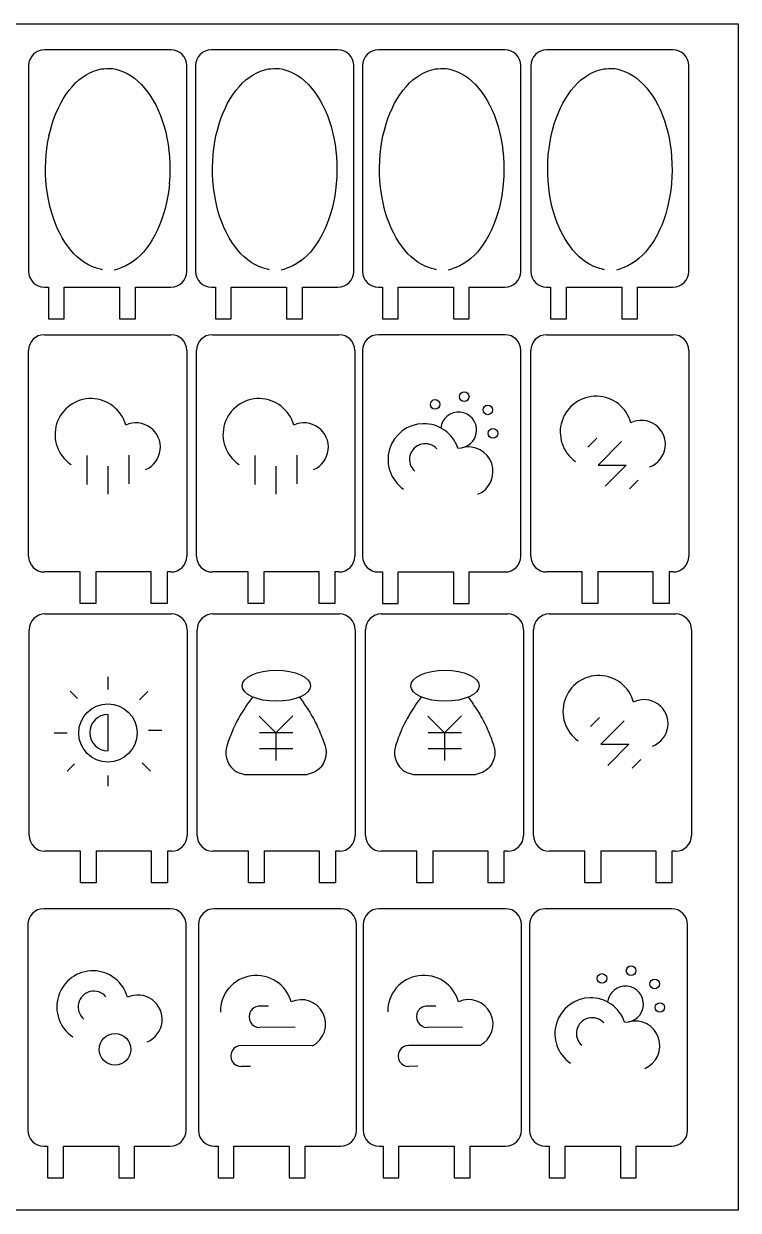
# Model space of a CAD drawing. Header units: millimetres. Extents: x 2133 to 4632, y 1065 to 2652.
# Drawn here: x 3467.3 to 3648.1, y 1234.9 to 1534.9 of the extents above; entities that cross this region are included whole.
import ezdxf

# ---------------------------------------------------------------- set-up
doc = ezdxf.new("R2010")
doc.units = ezdxf.units.MM
doc.layers.add('细实线', color=7, linetype='Continuous', lineweight=25)

msp = doc.modelspace()

# ---------------------------------------------------------------- linework, layer by layer
for points in [[(3481.271, 1520.645), (3482.133, 1521.304)], [(3482.133, 1521.304), (3483.135, 1521.965)], [(3483.135, 1521.965), (3484.042, 1522.471)], [(3484.042, 1522.471), (3484.981, 1522.86)], [(3484.981, 1522.86), (3486.064, 1523.203)], [(3486.064, 1523.203), (3487.045, 1523.422)], [(3487.045, 1523.422), (3487.61, 1523.492)], [(3487.61, 1523.492), (3488.253, 1523.538)], [(3488.253, 1523.538), (3488.896, 1523.553)], [(3488.896, 1523.553), (3489.24, 1523.548)], [(3489.24, 1523.548), (3489.558, 1523.532)], [(3489.558, 1523.532), (3489.829, 1523.506)], [(3489.829, 1523.506), (3490.647, 1523.346)], [(3490.647, 1523.346), (3491.626, 1523.068)], [(3491.626, 1523.068), (3492.556, 1522.728)], [(3492.556, 1522.728), (3493.465, 1522.284)], [(3493.465, 1522.284), (3494.486, 1521.683)], [(3494.486, 1521.683), (3495.381, 1521.065)], [(3495.381, 1521.065), (3496.199, 1520.368)], [(3523.504, 1520.645), (3524.366, 1521.304)], [(3524.366, 1521.304), (3525.368, 1521.965)], [(3525.368, 1521.965), (3526.275, 1522.471)], [(3526.275, 1522.471), (3527.214, 1522.86)], [(3527.214, 1522.86), (3528.297, 1523.203)], [(3528.297, 1523.203), (3529.278, 1523.422)], [(3529.278, 1523.422), (3529.843, 1523.492)], [(3529.843, 1523.492), (3530.486, 1523.538)], [(3530.486, 1523.538), (3531.129, 1523.553)], [(3531.129, 1523.553), (3531.473, 1523.548)], [(3531.473, 1523.548), (3531.791, 1523.532)], [(3531.791, 1523.532), (3532.062, 1523.506)], [(3532.062, 1523.506), (3532.88, 1523.346)], [(3532.88, 1523.346), (3533.859, 1523.068)], [(3533.859, 1523.068), (3534.789, 1522.728)], [(3534.789, 1522.728), (3535.698, 1522.284)], [(3535.698, 1522.284), (3536.719, 1521.683)], [(3536.719, 1521.683), (3537.614, 1521.065)], [(3537.614, 1521.065), (3538.432, 1520.368)], [(3565.747, 1520.645), (3566.608, 1521.304)], [(3566.608, 1521.304), (3567.61, 1521.965)], [(3567.61, 1521.965), (3568.517, 1522.471)], [(3568.517, 1522.471), (3569.456, 1522.86)], [(3569.456, 1522.86), (3570.539, 1523.203)], [(3570.539, 1523.203), (3571.52, 1523.422)], [(3571.52, 1523.422), (3572.086, 1523.492)], [(3572.086, 1523.492), (3572.729, 1523.538)], [(3572.729, 1523.538), (3573.371, 1523.553)], [(3573.371, 1523.553), (3573.716, 1523.548)], [(3573.716, 1523.548), (3574.033, 1523.532)], [(3574.033, 1523.532), (3574.305, 1523.506)], [(3574.305, 1523.506), (3575.123, 1523.346)], [(3575.123, 1523.346), (3576.102, 1523.068)], [(3576.102, 1523.068), (3577.032, 1522.728)], [(3577.032, 1522.728), (3577.941, 1522.284)], [(3577.941, 1522.284), (3578.961, 1521.683)], [(3578.961, 1521.683), (3579.857, 1521.065)], [(3579.857, 1521.065), (3580.674, 1520.368)], [(3608.289, 1520.645), (3609.151, 1521.304)], [(3609.151, 1521.304), (3610.153, 1521.965)], [(3610.153, 1521.965), (3611.06, 1522.471)], [(3611.06, 1522.471), (3611.999, 1522.86)], [(3611.999, 1522.86), (3613.082, 1523.203)], [(3613.082, 1523.203), (3614.063, 1523.422)], [(3614.063, 1523.422), (3614.628, 1523.492)], [(3614.628, 1523.492), (3615.271, 1523.538)], [(3615.271, 1523.538), (3615.914, 1523.553)], [(3615.914, 1523.553), (3616.258, 1523.548)], [(3616.258, 1523.548), (3616.576, 1523.532)], [(3616.576, 1523.532), (3616.848, 1523.506)], [(3616.848, 1523.506), (3617.665, 1523.346)], [(3617.665, 1523.346), (3618.644, 1523.068)], [(3618.644, 1523.068), (3619.574, 1522.728)], [(3619.574, 1522.728), (3620.483, 1522.284)], [(3620.483, 1522.284), (3621.504, 1521.683)], [(3621.504, 1521.683), (3622.399, 1521.065)], [(3622.399, 1521.065), (3623.217, 1520.368)], [(3478.093, 1517.062), (3478.798, 1518.042)], [(3478.798, 1518.042), (3479.564, 1518.945)], [(3479.564, 1518.945), (3480.457, 1519.886)], [(3480.457, 1519.886), (3481.271, 1520.645)], [(3496.199, 1520.368), (3497.114, 1519.482)], [(3497.114, 1519.482), (3497.914, 1518.611)], [(3497.914, 1518.611), (3498.632, 1517.686)], [(3520.327, 1517.062), (3521.032, 1518.042)], [(3521.032, 1518.042), (3521.797, 1518.945)], [(3521.797, 1518.945), (3522.69, 1519.886)], [(3522.69, 1519.886), (3523.504, 1520.645)], [(3538.432, 1520.368), (3539.348, 1519.482)], [(3539.348, 1519.482), (3540.147, 1518.611)], [(3540.147, 1518.611), (3540.866, 1517.686)], [(3562.569, 1517.062), (3563.274, 1518.042)], [(3563.274, 1518.042), (3564.04, 1518.945)], [(3564.04, 1518.945), (3564.932, 1519.886)], [(3564.932, 1519.886), (3565.747, 1520.645)], [(3580.674, 1520.368), (3581.59, 1519.482)], [(3581.59, 1519.482), (3582.389, 1518.611)], [(3582.389, 1518.611), (3583.108, 1517.686)], [(3605.112, 1517.062), (3605.817, 1518.042)], [(3605.817, 1518.042), (3606.582, 1518.945)], [(3606.582, 1518.945), (3607.475, 1519.886)], [(3607.475, 1519.886), (3608.289, 1520.645)], [(3623.217, 1520.368), (3624.133, 1519.482)], [(3624.133, 1519.482), (3624.932, 1518.611)], [(3624.932, 1518.611), (3625.651, 1517.686)], [(3476.679, 1514.758), (3477.329, 1515.878)], [(3477.329, 1515.878), (3478.093, 1517.062)], [(3498.632, 1517.686), (3499.423, 1516.548)], [(3499.423, 1516.548), (3500.107, 1515.456)], [(3500.107, 1515.456), (3500.707, 1514.332)], [(3518.912, 1514.758), (3519.563, 1515.878)], [(3519.563, 1515.878), (3520.327, 1517.062)], [(3540.866, 1517.686), (3541.657, 1516.548)], [(3541.657, 1516.548), (3542.34, 1515.456)], [(3542.34, 1515.456), (3542.94, 1514.332)], [(3561.155, 1514.758), (3561.805, 1515.878)], [(3561.805, 1515.878), (3562.569, 1517.062)], [(3583.108, 1517.686), (3583.899, 1516.548)], [(3583.899, 1516.548), (3584.583, 1515.456)], [(3584.583, 1515.456), (3585.182, 1514.332)], [(3603.697, 1514.758), (3604.348, 1515.878)], [(3604.348, 1515.878), (3605.112, 1517.062)], [(3625.651, 1517.686), (3626.442, 1516.548)], [(3626.442, 1516.548), (3627.125, 1515.456)], [(3627.125, 1515.456), (3627.725, 1514.332)], [(3474.97, 1510.889), (3475.485, 1512.194)], [(3475.485, 1512.194), (3476.1, 1513.588)], [(3476.1, 1513.588), (3476.679, 1514.758)], [(3500.707, 1514.332), (3501.353, 1512.978)], [(3501.353, 1512.978), (3501.903, 1511.693)], [(3517.203, 1510.889), (3517.718, 1512.194)], [(3517.718, 1512.194), (3518.333, 1513.588)], [(3518.333, 1513.588), (3518.912, 1514.758)], [(3542.94, 1514.332), (3543.587, 1512.978)], [(3543.587, 1512.978), (3544.136, 1511.693)], [(3559.446, 1510.889), (3559.96, 1512.194)], [(3559.96, 1512.194), (3560.576, 1513.588)], [(3560.576, 1513.588), (3561.155, 1514.758)], [(3585.182, 1514.332), (3585.829, 1512.978)], [(3585.829, 1512.978), (3586.378, 1511.693)], [(3601.988, 1510.889), (3602.503, 1512.194)], [(3602.503, 1512.194), (3603.118, 1513.588)], [(3603.118, 1513.588), (3603.697, 1514.758)], [(3627.725, 1514.332), (3628.372, 1512.978)], [(3628.372, 1512.978), (3628.921, 1511.693)], [(3474.081, 1507.967), (3474.534, 1509.559)], [(3474.534, 1509.559), (3474.97, 1510.889)], [(3501.903, 1511.693), (3502.366, 1510.403)], [(3502.366, 1510.403), (3502.848, 1508.866)], [(3516.314, 1507.967), (3516.767, 1509.559)], [(3516.767, 1509.559), (3517.203, 1510.889)], [(3544.136, 1511.693), (3544.599, 1510.403)], [(3544.599, 1510.403), (3545.081, 1508.866)], [(3558.556, 1507.967), (3559.009, 1509.559)], [(3559.009, 1509.559), (3559.446, 1510.889)], [(3586.378, 1511.693), (3586.842, 1510.403)], [(3586.842, 1510.403), (3587.323, 1508.866)], [(3601.099, 1507.967), (3601.552, 1509.559)], [(3601.552, 1509.559), (3601.988, 1510.889)], [(3628.921, 1511.693), (3629.384, 1510.403)], [(3629.384, 1510.403), (3629.866, 1508.866)], [(3473.451, 1505.068), (3473.728, 1506.527)], [(3473.719, 1506.493), (3474.087, 1507.989)], [(3502.848, 1508.866), (3503.244, 1507.419)], [(3503.244, 1507.419), (3503.552, 1505.992)], [(3515.684, 1505.068), (3515.961, 1506.527)], [(3515.952, 1506.493), (3516.32, 1507.989)], [(3545.081, 1508.866), (3545.477, 1507.419)], [(3545.477, 1507.419), (3545.785, 1505.992)], [(3557.927, 1505.068), (3558.203, 1506.527)], [(3558.195, 1506.493), (3558.563, 1507.989)], [(3587.323, 1508.866), (3587.72, 1507.419)], [(3587.72, 1507.419), (3588.027, 1505.992)], [(3600.47, 1505.068), (3600.746, 1506.527)], [(3600.738, 1506.493), (3601.106, 1507.989)], [(3629.866, 1508.866), (3630.262, 1507.419)], [(3630.262, 1507.419), (3630.57, 1505.992)], [(3473.01, 1501.767), (3473.194, 1503.356)], [(3473.194, 1503.356), (3473.451, 1505.068)], [(3503.552, 1505.992), (3503.849, 1504.305)], [(3503.849, 1504.305), (3504.072, 1502.725)], [(3515.243, 1501.767), (3515.427, 1503.356)], [(3515.427, 1503.356), (3515.684, 1505.068)], [(3545.785, 1505.992), (3546.082, 1504.305)], [(3546.082, 1504.305), (3546.305, 1502.725)], [(3557.485, 1501.767), (3557.67, 1503.356)], [(3557.67, 1503.356), (3557.927, 1505.068)], [(3588.027, 1505.992), (3588.325, 1504.305)], [(3588.325, 1504.305), (3588.548, 1502.725)], [(3600.028, 1501.767), (3600.212, 1503.356)], [(3600.212, 1503.356), (3600.47, 1505.068)], [(3630.57, 1505.992), (3630.867, 1504.305)], [(3630.867, 1504.305), (3631.09, 1502.725)], [(3472.86, 1498.421), (3472.91, 1500.216)], [(3472.91, 1500.216), (3473.01, 1501.767)], [(3504.072, 1502.725), (3504.208, 1501.196)], [(3504.208, 1501.196), (3504.301, 1499.409)], [(3515.093, 1498.421), (3515.143, 1500.216)], [(3515.143, 1500.216), (3515.243, 1501.767)], [(3546.305, 1502.725), (3546.441, 1501.196)], [(3546.441, 1501.196), (3546.534, 1499.409)], [(3557.335, 1498.421), (3557.385, 1500.216)], [(3557.385, 1500.216), (3557.485, 1501.767)], [(3588.548, 1502.725), (3588.684, 1501.196)], [(3588.684, 1501.196), (3588.776, 1499.409)], [(3599.878, 1498.421), (3599.928, 1500.216)], [(3599.928, 1500.216), (3600.028, 1501.767)], [(3631.09, 1502.725), (3631.226, 1501.196)], [(3631.226, 1501.196), (3631.319, 1499.409)], [(3472.869, 1496.773), (3472.86, 1498.421)], [(3504.331, 1497.747), (3504.282, 1496.185)], [(3504.301, 1499.409), (3504.331, 1497.747)], [(3515.102, 1496.773), (3515.093, 1498.421)], [(3546.564, 1497.747), (3546.515, 1496.185)], [(3546.534, 1499.409), (3546.564, 1497.747)], [(3557.345, 1496.773), (3557.335, 1498.421)], [(3588.807, 1497.747), (3588.758, 1496.185)], [(3588.776, 1499.409), (3588.807, 1497.747)], [(3599.887, 1496.773), (3599.878, 1498.421)], [(3631.35, 1497.747), (3631.301, 1496.185)], [(3631.319, 1499.409), (3631.35, 1497.747)], [(3472.956, 1495.215), (3472.869, 1496.773)], [(3473.118, 1493.451), (3472.956, 1495.215)], [(3504.164, 1494.424), (3503.996, 1492.785)], [(3504.284, 1496.206), (3504.162, 1494.404)], [(3515.189, 1495.215), (3515.102, 1496.773)], [(3515.351, 1493.451), (3515.189, 1495.215)], [(3546.397, 1494.424), (3546.23, 1492.785)], [(3546.517, 1496.206), (3546.395, 1494.404)], [(3557.431, 1495.215), (3557.345, 1496.773)], [(3557.594, 1493.451), (3557.431, 1495.215)], [(3588.639, 1494.424), (3588.472, 1492.785)], [(3588.759, 1496.206), (3588.637, 1494.404)], [(3599.974, 1495.215), (3599.887, 1496.773)], [(3600.137, 1493.451), (3599.974, 1495.215)], [(3631.182, 1494.424), (3631.015, 1492.785)], [(3631.302, 1496.206), (3631.18, 1494.404)], [(3473.319, 1491.865), (3473.118, 1493.451)], [(3473.582, 1490.409), (3473.319, 1491.865)], [(3503.773, 1491.335), (3503.446, 1489.646)], [(3504.001, 1492.815), (3503.769, 1491.313)], [(3515.552, 1491.865), (3515.351, 1493.451)], [(3515.815, 1490.409), (3515.552, 1491.865)], [(3546.006, 1491.335), (3545.679, 1489.646)], [(3546.234, 1492.815), (3546.002, 1491.313)], [(3557.795, 1491.865), (3557.594, 1493.451)], [(3558.058, 1490.409), (3557.795, 1491.865)], [(3588.249, 1491.335), (3587.922, 1489.646)], [(3588.477, 1492.815), (3588.244, 1491.313)], [(3600.338, 1491.865), (3600.137, 1493.451)], [(3600.6, 1490.409), (3600.338, 1491.865)], [(3630.791, 1491.335), (3630.464, 1489.646)], [(3631.02, 1492.815), (3630.787, 1491.313)], [(3473.943, 1488.771), (3473.582, 1490.409)], [(3474.321, 1487.306), (3473.943, 1488.771)], [(3503.099, 1488.138), (3502.71, 1486.793)], [(3503.446, 1489.646), (3503.099, 1488.138)], [(3516.176, 1488.771), (3515.815, 1490.409)], [(3516.554, 1487.306), (3516.176, 1488.771)], [(3545.332, 1488.138), (3544.943, 1486.793)], [(3545.679, 1489.646), (3545.332, 1488.138)], [(3558.419, 1488.771), (3558.058, 1490.409)], [(3558.797, 1487.306), (3558.419, 1488.771)], [(3587.574, 1488.138), (3587.186, 1486.793)], [(3587.922, 1489.646), (3587.574, 1488.138)], [(3600.961, 1488.771), (3600.6, 1490.409)], [(3601.339, 1487.306), (3600.961, 1488.771)], [(3630.117, 1488.138), (3629.729, 1486.793)], [(3630.464, 1489.646), (3630.117, 1488.138)], [(3474.741, 1485.985), (3474.321, 1487.306)], [(3475.279, 1484.509), (3474.741, 1485.985)], [(3502.206, 1485.281), (3501.709, 1483.914)], [(3502.71, 1486.793), (3502.206, 1485.281)], [(3516.974, 1485.985), (3516.554, 1487.306)], [(3517.512, 1484.509), (3516.974, 1485.985)], [(3544.439, 1485.281), (3543.942, 1483.914)], [(3544.943, 1486.793), (3544.439, 1485.281)], [(3559.217, 1485.985), (3558.797, 1487.306)], [(3559.754, 1484.509), (3559.217, 1485.985)], [(3586.682, 1485.281), (3586.184, 1483.914)], [(3587.186, 1486.793), (3586.682, 1485.281)], [(3601.759, 1485.985), (3601.339, 1487.306)], [(3602.297, 1484.509), (3601.759, 1485.985)], [(3629.224, 1485.281), (3628.727, 1483.914)], [(3629.729, 1486.793), (3629.224, 1485.281)], [(3475.814, 1483.199), (3475.279, 1484.509)], [(3476.373, 1482.04), (3475.814, 1483.199)], [(3477.068, 1480.758), (3476.373, 1482.04)], [(3501.178, 1482.724), (3500.512, 1481.399)], [(3501.709, 1483.914), (3501.178, 1482.724)], [(3518.047, 1483.199), (3517.512, 1484.509)], [(3518.606, 1482.04), (3518.047, 1483.199)], [(3519.301, 1480.758), (3518.606, 1482.04)], [(3543.411, 1482.724), (3542.745, 1481.399)], [(3543.942, 1483.914), (3543.411, 1482.724)], [(3560.29, 1483.199), (3559.754, 1484.509)], [(3560.849, 1482.04), (3560.29, 1483.199)], [(3561.543, 1480.758), (3560.849, 1482.04)], [(3585.654, 1482.724), (3584.988, 1481.399)], [(3586.184, 1483.914), (3585.654, 1482.724)], [(3602.833, 1483.199), (3602.297, 1484.509)], [(3603.391, 1482.04), (3602.833, 1483.199)], [(3604.086, 1480.758), (3603.391, 1482.04)], [(3628.196, 1482.724), (3627.531, 1481.399)], [(3628.727, 1483.914), (3628.196, 1482.724)], [(3477.742, 1479.635), (3477.068, 1480.758)], [(3478.421, 1478.666), (3477.742, 1479.635)], [(3499.199, 1479.21), (3498.392, 1478.106)], [(3499.854, 1480.216), (3499.199, 1479.21)], [(3500.512, 1481.399), (3499.854, 1480.216)], [(3519.975, 1479.635), (3519.301, 1480.758)], [(3520.654, 1478.666), (3519.975, 1479.635)], [(3541.432, 1479.21), (3540.626, 1478.106)], [(3542.087, 1480.216), (3541.432, 1479.21)], [(3542.745, 1481.399), (3542.087, 1480.216)], [(3562.218, 1479.635), (3561.543, 1480.758)], [(3562.897, 1478.666), (3562.218, 1479.635)], [(3583.675, 1479.21), (3582.868, 1478.106)], [(3584.329, 1480.216), (3583.675, 1479.21)], [(3584.988, 1481.399), (3584.329, 1480.216)], [(3604.76, 1479.635), (3604.086, 1480.758)], [(3605.439, 1478.666), (3604.76, 1479.635)], [(3626.218, 1479.21), (3625.411, 1478.106)], [(3626.872, 1480.216), (3626.218, 1479.21)], [(3627.531, 1481.399), (3626.872, 1480.216)], [(3479.252, 1477.613), (3478.421, 1478.666)], [(3480.045, 1476.709), (3479.252, 1477.613)], [(3480.825, 1475.96), (3480.045, 1476.709)], [(3496.872, 1476.365), (3495.916, 1475.491)], [(3497.605, 1477.135), (3496.844, 1476.339)], [(3498.392, 1478.106), (3497.605, 1477.135)], [(3521.486, 1477.613), (3520.654, 1478.666)], [(3522.279, 1476.709), (3521.486, 1477.613)], [(3523.059, 1475.96), (3522.279, 1476.709)], [(3539.106, 1476.365), (3538.149, 1475.491)], [(3539.838, 1477.135), (3539.077, 1476.339)], [(3540.626, 1478.106), (3539.838, 1477.135)], [(3563.728, 1477.613), (3562.897, 1478.666)], [(3564.521, 1476.709), (3563.728, 1477.613)], [(3565.301, 1475.96), (3564.521, 1476.709)], [(3581.348, 1476.365), (3580.391, 1475.491)], [(3582.08, 1477.135), (3581.32, 1476.339)], [(3582.868, 1478.106), (3582.08, 1477.135)], [(3606.271, 1477.613), (3605.439, 1478.666)], [(3607.064, 1476.709), (3606.271, 1477.613)], [(3607.844, 1475.96), (3607.064, 1476.709)], [(3623.891, 1476.365), (3622.934, 1475.491)], [(3624.623, 1477.135), (3623.863, 1476.339)], [(3625.411, 1478.106), (3624.623, 1477.135)], [(3481.774, 1475.168), (3480.825, 1475.96)], [(3482.666, 1474.515), (3481.774, 1475.168)], [(3483.532, 1474.01), (3482.666, 1474.515)], [(3484.57, 1473.519), (3483.532, 1474.01)], [(3485.572, 1473.137), (3484.57, 1473.519)], [(3486.032, 1473), (3485.572, 1473.137)], [(3486.733, 1472.797), (3486.027, 1473.001)], [(3491.688, 1473.039), (3490.865, 1472.746)], [(3492.148, 1473.206), (3491.688, 1473.039)], [(3493.141, 1473.651), (3492.148, 1473.206)], [(3494.165, 1474.206), (3493.141, 1473.651)], [(3495.063, 1474.795), (3494.165, 1474.206)], [(3495.942, 1475.513), (3495.016, 1474.764)], [(3524.007, 1475.168), (3523.059, 1475.96)], [(3524.899, 1474.515), (3524.007, 1475.168)], [(3525.765, 1474.01), (3524.899, 1474.515)], [(3526.803, 1473.519), (3525.765, 1474.01)], [(3527.805, 1473.137), (3526.803, 1473.519)], [(3528.265, 1473), (3527.805, 1473.137)], [(3528.966, 1472.797), (3528.26, 1473.001)], [(3533.921, 1473.039), (3533.098, 1472.746)], [(3534.381, 1473.206), (3533.921, 1473.039)], [(3535.374, 1473.651), (3534.381, 1473.206)], [(3536.398, 1474.206), (3535.374, 1473.651)], [(3537.296, 1474.795), (3536.398, 1474.206)], [(3538.176, 1475.513), (3537.249, 1474.764)], [(3566.25, 1475.168), (3565.301, 1475.96)], [(3567.142, 1474.515), (3566.25, 1475.168)], [(3568.007, 1474.01), (3567.142, 1474.515)], [(3569.046, 1473.519), (3568.007, 1474.01)], [(3570.048, 1473.137), (3569.046, 1473.519)], [(3570.508, 1473), (3570.048, 1473.137)], [(3571.208, 1472.797), (3570.503, 1473.001)], [(3576.163, 1473.039), (3575.34, 1472.746)], [(3576.623, 1473.206), (3576.163, 1473.039)], [(3577.616, 1473.651), (3576.623, 1473.206)], [(3578.64, 1474.206), (3577.616, 1473.651)], [(3579.538, 1474.795), (3578.64, 1474.206)], [(3580.418, 1475.513), (3579.492, 1474.764)], [(3608.792, 1475.168), (3607.844, 1475.96)], [(3609.684, 1474.515), (3608.792, 1475.168)], [(3610.55, 1474.01), (3609.684, 1474.515)], [(3611.588, 1473.519), (3610.55, 1474.01)], [(3612.59, 1473.137), (3611.588, 1473.519)], [(3613.05, 1473), (3612.59, 1473.137)], [(3613.751, 1472.797), (3613.045, 1473.001)], [(3618.706, 1473.039), (3617.883, 1472.746)], [(3619.166, 1473.206), (3618.706, 1473.039)], [(3620.159, 1473.651), (3619.166, 1473.206)], [(3621.183, 1474.206), (3620.159, 1473.651)], [(3622.081, 1474.795), (3621.183, 1474.206)], [(3622.961, 1475.513), (3622.035, 1474.764)], [(3487.266, 1472.643), (3486.733, 1472.797)], [(3490.865, 1472.746), (3490.24, 1472.524)], [(3529.499, 1472.643), (3528.966, 1472.797)], [(3533.098, 1472.746), (3532.474, 1472.524)], [(3571.741, 1472.643), (3571.208, 1472.797)], [(3575.34, 1472.746), (3574.716, 1472.524)], [(3614.284, 1472.643), (3613.751, 1472.797)], [(3617.883, 1472.746), (3617.259, 1472.524)]]:
    msp.add_lwpolyline(points)
at = {"layer": '细实线'}
for p, q in [((3504.574, 1528.255), (3472.574, 1528.255)), ((3546.808, 1528.255), (3514.808, 1528.255)), ((3589.05, 1528.255), (3557.05, 1528.255)), ((3631.593, 1528.255), (3599.593, 1528.255)), ((3468.574, 1524.255), (3468.574, 1472.255)), ((3508.574, 1472.255), (3508.574, 1524.255)), ((3510.808, 1524.255), (3510.808, 1472.255)), ((3550.808, 1472.255), (3550.808, 1524.255)), ((3553.05, 1524.255), (3553.05, 1472.255)), ((3593.05, 1472.255), (3593.05, 1524.255)), ((3595.593, 1524.255), (3595.593, 1472.255)), ((3635.593, 1472.255), (3635.593, 1524.255)), ((3472.574, 1468.255), (3473.574, 1468.255)), ((3473.574, 1468.255), (3473.574, 1460.255)), ((3477.574, 1460.255), (3477.574, 1468.255)), ((3477.574, 1468.255), (3491.574, 1468.255)), ((3491.574, 1468.255), (3491.574, 1460.255)), ((3495.574, 1460.255), (3495.574, 1468.255)), ((3495.574, 1468.255), (3504.574, 1468.255)), ((3514.808, 1468.255), (3515.808, 1468.255)), ((3515.808, 1468.255), (3515.808, 1460.255)), ((3519.808, 1460.255), (3519.808, 1468.255)), ((3519.808, 1468.255), (3533.808, 1468.255)), ((3533.808, 1468.255), (3533.808, 1460.255)), ((3537.808, 1460.255), (3537.808, 1468.255)), ((3537.808, 1468.255), (3546.808, 1468.255)), ((3557.05, 1468.255), (3558.05, 1468.255)), ((3558.05, 1468.255), (3558.05, 1460.255)), ((3562.05, 1460.255), (3562.05, 1468.255)), ((3562.05, 1468.255), (3576.05, 1468.255)), ((3576.05, 1468.255), (3576.05, 1460.255)), ((3580.05, 1460.255), (3580.05, 1468.255)), ((3580.05, 1468.255), (3589.05, 1468.255)), ((3599.593, 1468.255), (3600.593, 1468.255)), ((3600.593, 1468.255), (3600.593, 1460.255)), ((3604.593, 1460.255), (3604.593, 1468.255)), ((3604.593, 1468.255), (3618.593, 1468.255)), ((3618.593, 1468.255), (3618.593, 1460.255)), ((3622.593, 1460.255), (3622.593, 1468.255)), ((3622.593, 1468.255), (3631.593, 1468.255)), ((3473.574, 1460.255), (3477.574, 1460.255)), ((3491.574, 1460.255), (3495.574, 1460.255)), ((3515.808, 1460.255), (3519.808, 1460.255)), ((3533.808, 1460.255), (3537.808, 1460.255)), ((3558.05, 1460.255), (3562.05, 1460.255)), ((3576.05, 1460.255), (3580.05, 1460.255)), ((3600.593, 1460.255), (3604.593, 1460.255)), ((3618.593, 1460.255), (3622.593, 1460.255)), ((3472.574, 1456.242), (3504.574, 1456.242)), ((3515.067, 1456.242), (3547.067, 1456.242)), ((3589.05, 1456.242), (3557.05, 1456.242)), ((3599.593, 1456.242), (3631.593, 1456.242)), ((3468.574, 1400.242), (3468.574, 1452.242)), ((3508.574, 1452.242), (3508.574, 1400.242)), ((3511.067, 1400.242), (3511.067, 1452.242)), ((3551.067, 1452.242), (3551.067, 1400.242)), ((3553.05, 1452.242), (3553.05, 1400.242)), ((3593.05, 1400.242), (3593.05, 1452.242)), ((3595.593, 1400.242), (3595.593, 1452.242)), ((3635.593, 1452.242), (3635.593, 1400.242)), ((3610.011, 1427.797), (3612.276, 1430.062)), ((3618.548, 1429.198), (3612.637, 1423.287)), ((3483.294, 1425.719), (3483.294, 1418.402)), ((3493.883, 1425.802), (3493.883, 1418.513)), ((3525.787, 1425.719), (3525.787, 1418.402)), ((3536.376, 1425.802), (3536.376, 1418.513)), ((3488.574, 1423.01), (3488.574, 1415.888)), ((3531.067, 1423.01), (3531.067, 1415.888)), ((3612.637, 1423.287), (3619.703, 1423.287)), ((3619.703, 1423.287), (3614.375, 1417.958)), ((3620.551, 1417.241), (3622.734, 1419.425)), ((3481.574, 1396.242), (3472.574, 1396.242)), ((3481.574, 1388.242), (3481.574, 1396.242)), ((3499.574, 1396.242), (3485.574, 1396.242)), ((3485.574, 1396.242), (3485.574, 1388.242)), ((3499.574, 1388.242), (3499.574, 1396.242)), ((3504.574, 1396.242), (3503.574, 1396.242)), ((3503.574, 1396.242), (3503.574, 1388.242)), ((3524.067, 1396.242), (3515.067, 1396.242)), ((3524.067, 1388.242), (3524.067, 1396.242)), ((3542.067, 1396.242), (3528.067, 1396.242)), ((3528.067, 1396.242), (3528.067, 1388.242)), ((3542.067, 1388.242), (3542.067, 1396.242)), ((3547.067, 1396.242), (3546.067, 1396.242)), ((3546.067, 1396.242), (3546.067, 1388.242)), ((3557.05, 1396.242), (3558.05, 1396.242)), ((3558.05, 1396.242), (3558.05, 1388.242)), ((3562.05, 1388.242), (3562.05, 1396.242)), ((3562.05, 1396.242), (3576.05, 1396.242)), ((3576.05, 1396.242), (3576.05, 1388.242)), ((3580.05, 1388.242), (3580.05, 1396.242)), ((3580.05, 1396.242), (3589.05, 1396.242)), ((3608.593, 1396.242), (3599.593, 1396.242)), ((3608.593, 1388.242), (3608.593, 1396.242)), ((3626.593, 1396.242), (3612.593, 1396.242)), ((3612.593, 1396.242), (3612.593, 1388.242)), ((3626.593, 1388.242), (3626.593, 1396.242)), ((3631.593, 1396.242), (3630.593, 1396.242)), ((3630.593, 1396.242), (3630.593, 1388.242)), ((3485.574, 1388.242), (3481.574, 1388.242)), ((3503.574, 1388.242), (3499.574, 1388.242)), ((3528.067, 1388.242), (3524.067, 1388.242)), ((3546.067, 1388.242), (3542.067, 1388.242)), ((3558.05, 1388.242), (3562.05, 1388.242)), ((3576.05, 1388.242), (3580.05, 1388.242)), ((3612.593, 1388.242), (3608.593, 1388.242)), ((3630.593, 1388.242), (3626.593, 1388.242)), ((3472.692, 1385.63), (3504.692, 1385.63)), ((3515.185, 1385.63), (3547.185, 1385.63)), ((3557.784, 1385.63), (3589.784, 1385.63)), ((3600.277, 1385.63), (3632.277, 1385.63)), ((3468.692, 1329.63), (3468.692, 1381.63)), ((3508.692, 1381.63), (3508.692, 1329.63)), ((3511.185, 1329.63), (3511.185, 1381.63)), ((3551.185, 1381.63), (3551.185, 1329.63)), ((3553.784, 1329.63), (3553.784, 1381.63)), ((3593.784, 1381.63), (3593.784, 1329.63)), ((3596.277, 1329.63), (3596.277, 1381.63)), ((3636.277, 1381.63), (3636.277, 1329.63)), ((3488.645, 1369.752), (3488.645, 1366.519)), ((3479.061, 1366.148), (3480.947, 1364.262)), ((3498.716, 1366.005), (3496.609, 1363.898)), ((3488.6, 1360.244), (3488.592, 1350.99)), ((3526.903, 1359.831), (3531.124, 1355.609)), ((3531.124, 1355.609), (3535.367, 1359.851)), ((3569.584, 1359.831), (3573.805, 1355.609)), ((3573.805, 1355.609), (3578.048, 1359.851)), ((3610.695, 1357.185), (3612.959, 1359.449)), ((3498.863, 1356.281), (3502.294, 1356.281)), ((3619.232, 1358.585), (3613.321, 1352.674)), ((3475.018, 1355.592), (3478.302, 1355.592)), ((3526.942, 1355.63), (3535.427, 1355.63)), ((3531.124, 1355.609), (3531.124, 1348.615)), ((3569.623, 1355.63), (3578.108, 1355.63)), ((3573.805, 1355.609), (3573.805, 1348.615)), ((3526.942, 1351.587), (3535.427, 1351.587)), ((3569.623, 1351.587), (3578.108, 1351.587)), ((3613.321, 1352.674), (3620.387, 1352.674)), ((3620.387, 1352.674), (3615.058, 1347.346)), ((3478.328, 1345.91), (3480.165, 1347.747)), ((3497.318, 1347.967), (3499.425, 1345.86)), ((3621.235, 1346.629), (3623.418, 1348.812)), ((3488.571, 1344.783), (3488.571, 1342.089)), ((3523.194, 1345.043), (3539.054, 1345.043)), ((3565.876, 1345.043), (3581.735, 1345.043)), ((3481.692, 1325.63), (3472.692, 1325.63)), ((3481.692, 1317.63), (3481.692, 1325.63)), ((3499.692, 1325.63), (3485.692, 1325.63)), ((3485.692, 1325.63), (3485.692, 1317.63)), ((3499.692, 1317.63), (3499.692, 1325.63)), ((3504.692, 1325.63), (3503.692, 1325.63)), ((3503.692, 1325.63), (3503.692, 1317.63)), ((3524.185, 1325.63), (3515.185, 1325.63)), ((3524.185, 1317.63), (3524.185, 1325.63)), ((3542.185, 1325.63), (3528.185, 1325.63)), ((3528.185, 1325.63), (3528.185, 1317.63)), ((3542.185, 1317.63), (3542.185, 1325.63)), ((3547.185, 1325.63), (3546.185, 1325.63)), ((3546.185, 1325.63), (3546.185, 1317.63)), ((3566.784, 1325.63), (3557.784, 1325.63)), ((3566.784, 1317.63), (3566.784, 1325.63)), ((3584.784, 1325.63), (3570.784, 1325.63)), ((3570.784, 1325.63), (3570.784, 1317.63)), ((3584.784, 1317.63), (3584.784, 1325.63)), ((3589.784, 1325.63), (3588.784, 1325.63)), ((3588.784, 1325.63), (3588.784, 1317.63)), ((3609.277, 1325.63), (3600.277, 1325.63)), ((3609.277, 1317.63), (3609.277, 1325.63)), ((3627.277, 1325.63), (3613.277, 1325.63)), ((3613.277, 1325.63), (3613.277, 1317.63)), ((3627.277, 1317.63), (3627.277, 1325.63)), ((3632.277, 1325.63), (3631.277, 1325.63)), ((3631.277, 1325.63), (3631.277, 1317.63)), ((3485.692, 1317.63), (3481.692, 1317.63)), ((3503.692, 1317.63), (3499.692, 1317.63)), ((3528.185, 1317.63), (3524.185, 1317.63)), ((3546.185, 1317.63), (3542.185, 1317.63)), ((3570.784, 1317.63), (3566.784, 1317.63)), ((3588.784, 1317.63), (3584.784, 1317.63)), ((3613.277, 1317.63), (3609.277, 1317.63)), ((3631.277, 1317.63), (3627.277, 1317.63)), ((3504.385, 1311.102), (3472.385, 1311.102)), ((3547.51, 1311.102), (3515.51, 1311.102)), ((3589.223, 1311.102), (3557.223, 1311.102)), ((3631.263, 1311.102), (3599.263, 1311.102)), ((3468.385, 1307.102), (3468.385, 1255.102)), ((3508.385, 1255.102), (3508.385, 1307.102)), ((3511.51, 1307.102), (3511.51, 1255.102)), ((3551.51, 1255.102), (3551.51, 1307.102)), ((3553.223, 1307.102), (3553.223, 1255.102)), ((3593.223, 1255.102), (3593.223, 1307.102)), ((3595.263, 1307.102), (3595.263, 1255.102)), ((3635.263, 1255.102), (3635.263, 1307.102)), ((3529.225, 1286.478), (3526.947, 1286.478)), ((3571.559, 1286.5), (3569.281, 1286.5)), ((3535.984, 1281.124), (3527.036, 1281.079)), ((3578.318, 1281.146), (3569.37, 1281.102)), ((3540.384, 1276.47), (3522.381, 1276.528)), ((3582.718, 1276.493), (3564.716, 1276.55)), ((3524.675, 1271.244), (3522.435, 1271.192)), ((3567.009, 1271.266), (3564.77, 1271.214)), ((3472.385, 1251.102), (3473.385, 1251.102)), ((3473.385, 1251.102), (3473.385, 1243.102)), ((3477.385, 1243.102), (3477.385, 1251.102)), ((3477.385, 1251.102), (3491.385, 1251.102)), ((3491.385, 1251.102), (3491.385, 1243.102)), ((3495.385, 1243.102), (3495.385, 1251.102)), ((3495.385, 1251.102), (3504.385, 1251.102)), ((3515.51, 1251.102), (3516.51, 1251.102)), ((3516.51, 1251.102), (3516.51, 1243.102)), ((3520.51, 1243.102), (3520.51, 1251.102)), ((3520.51, 1251.102), (3534.51, 1251.102)), ((3534.51, 1251.102), (3534.51, 1243.102)), ((3538.51, 1243.102), (3538.51, 1251.102)), ((3538.51, 1251.102), (3547.51, 1251.102)), ((3557.223, 1251.102), (3558.223, 1251.102)), ((3558.223, 1251.102), (3558.223, 1243.102)), ((3562.223, 1243.102), (3562.223, 1251.102)), ((3562.223, 1251.102), (3576.223, 1251.102)), ((3576.223, 1251.102), (3576.223, 1243.102)), ((3580.223, 1243.102), (3580.223, 1251.102)), ((3580.223, 1251.102), (3589.223, 1251.102)), ((3599.263, 1251.102), (3600.263, 1251.102)), ((3600.263, 1251.102), (3600.263, 1243.102)), ((3604.263, 1243.102), (3604.263, 1251.102)), ((3604.263, 1251.102), (3618.263, 1251.102)), ((3618.263, 1251.102), (3618.263, 1243.102)), ((3622.263, 1243.102), (3622.263, 1251.102)), ((3622.263, 1251.102), (3631.263, 1251.102)), ((3473.385, 1243.102), (3477.385, 1243.102)), ((3491.385, 1243.102), (3495.385, 1243.102)), ((3516.51, 1243.102), (3520.51, 1243.102)), ((3534.51, 1243.102), (3538.51, 1243.102)), ((3558.223, 1243.102), (3562.223, 1243.102)), ((3576.223, 1243.102), (3580.223, 1243.102)), ((3600.263, 1243.102), (3604.263, 1243.102)), ((3618.263, 1243.102), (3622.263, 1243.102))]:
    msp.add_line(p, q, dxfattribs=at)
msp.add_lwpolyline([(3248.088, 1534.863), (3648.088, 1534.863), (3648.088, 1234.863), (3248.088, 1234.863)], close=True, dxfattribs=at)
for centre, radius in [((3578.767, 1440.572), 1.211), ((3571.399, 1438.616), 1.211), ((3584.735, 1437.231), 1.211), ((3586.039, 1431.281), 1.211), ((3488.619, 1355.54), 7.378), ((3620.98, 1295.432), 1.211), ((3613.612, 1293.475), 1.211), ((3626.947, 1292.091), 1.211), ((3628.252, 1286.141), 1.211), ((3490.43, 1275.541), 3.998)]:
    msp.add_circle(centre, radius, dxfattribs=at)
for centre, radius, start, end in [((3472.574, 1524.255), 4, 90, 180), ((3504.574, 1524.255), 4, 0, 90), ((3514.808, 1524.255), 4, 90, 180), ((3546.808, 1524.255), 4, 0, 90), ((3557.05, 1524.255), 4, 90, 180), ((3589.05, 1524.255), 4, 0, 90), ((3599.593, 1524.255), 4, 90, 180), ((3631.593, 1524.255), 4, 0, 90), ((3472.574, 1472.255), 4, 180, 270), ((3504.574, 1472.255), 4, 270, 0), ((3514.808, 1472.255), 4, 180, 270), ((3546.808, 1472.255), 4, 270, 0), ((3557.05, 1472.255), 4, 180, 270), ((3589.05, 1472.255), 4, 270, 0), ((3599.593, 1472.255), 4, 180, 270), ((3631.593, 1472.255), 4, 270, 0), ((3472.574, 1452.242), 4, 90, 180), ((3504.574, 1452.242), 4, 0, 90), ((3515.067, 1452.242), 4, 90, 180), ((3547.067, 1452.242), 4, 0, 90), ((3557.05, 1452.242), 4, 90, 180), ((3589.05, 1452.242), 4, 0, 90), ((3599.593, 1452.242), 4, 90, 180), ((3631.593, 1452.242), 4, 0, 90), ((3484.352, 1430.979), 9.108, 15.2554, 236.30418), ((3526.845, 1430.979), 9.108, 15.2554, 236.30418), ((3612.126, 1431.61), 9.08, 15.00247, 235.13144), ((3577.342, 1432.129), 4.549, 267.30766, 173.23384), ((3623.572, 1428.515), 6.067, 290.65397, 116.15752), ((3495.738, 1427.793), 6.158, 292.85682, 114.96642), ((3538.231, 1427.793), 6.158, 292.85682, 114.96642), ((3568.545, 1424.676), 9.063, 18.71802, 235.61331), ((3568.9, 1424.704), 3.977, 41.82376, 228.40646), ((3579.803, 1421.63), 6.239, 292.85881, 104.66995), ((3612.126, 1431.61), 9.08, 293.56477, 293.66216), ((3472.574, 1400.242), 4, 180, 270), ((3504.574, 1400.242), 4, 270, 0), ((3515.067, 1400.242), 4, 180, 270), ((3547.067, 1400.242), 4, 270, 0), ((3557.05, 1400.242), 4, 180, 270), ((3589.05, 1400.242), 4, 270, 0), ((3599.593, 1400.242), 4, 180, 270), ((3631.593, 1400.242), 4, 270, 0), ((3472.692, 1381.63), 4, 90, 180), ((3504.692, 1381.63), 4, 0, 90), ((3515.185, 1381.63), 4, 90, 180), ((3547.185, 1381.63), 4, 0, 90), ((3557.784, 1381.63), 4, 90, 180), ((3589.784, 1381.63), 4, 0, 90), ((3600.277, 1381.63), 4, 90, 180), ((3632.277, 1381.63), 4, 0, 90), ((3612.81, 1360.998), 9.08, 15.00247, 235.13144), ((3624.255, 1357.903), 6.067, 290.65397, 116.15752), ((3488.692, 1355.617), 4.628, 91.1395, 268.76764), ((3612.81, 1360.998), 9.08, 293.56477, 293.66216), ((3472.692, 1329.63), 4, 180, 270), ((3504.692, 1329.63), 4, 270, 0), ((3515.185, 1329.63), 4, 180, 270), ((3547.185, 1329.63), 4, 270, 0), ((3557.784, 1329.63), 4, 180, 270), ((3589.784, 1329.63), 4, 270, 0), ((3600.277, 1329.63), 4, 180, 270), ((3632.277, 1329.63), 4, 270, 0), ((3472.385, 1307.102), 4, 90, 180), ((3504.385, 1307.102), 4, 0, 90), ((3515.51, 1307.102), 4, 90, 180), ((3547.51, 1307.102), 4, 0, 90), ((3557.223, 1307.102), 4, 90, 180), ((3589.223, 1307.102), 4, 0, 90), ((3599.263, 1307.102), 4, 90, 180), ((3631.263, 1307.102), 4, 0, 90), ((3484.805, 1286.306), 9.108, 15.2554, 236.30418), ((3526.172, 1285.128), 9.108, 15.2554, 180.94971), ((3568.506, 1285.15), 9.108, 15.2554, 180.94971), ((3485.079, 1286.261), 3.998, 40.23433, 229.87907), ((3619.555, 1286.988), 4.549, 267.30766, 173.23384), ((3496.192, 1283.121), 6.158, 292.85682, 114.96642), ((3537.558, 1281.942), 6.158, 297.31272, 114.96642), ((3579.893, 1281.964), 6.158, 297.31272, 114.96642), ((3610.758, 1279.536), 9.063, 18.71802, 235.61331), ((3527.022, 1283.779), 2.7, 88.40435, 270.29046), ((3569.356, 1283.801), 2.7, 88.40435, 270.29046), ((3611.112, 1279.564), 3.977, 41.82376, 228.40646), ((3622.016, 1276.489), 6.239, 292.85881, 104.66995), ((3522.373, 1273.859), 2.669, 89.81683, 271.33908), ((3564.707, 1273.882), 2.669, 89.81683, 271.33908), ((3472.385, 1255.102), 4, 180, 270), ((3504.385, 1255.102), 4, 270, 0), ((3515.51, 1255.102), 4, 180, 270), ((3547.51, 1255.102), 4, 270, 0), ((3557.223, 1255.102), 4, 180, 270), ((3589.223, 1255.102), 4, 270, 0), ((3599.263, 1255.102), 4, 180, 270), ((3631.263, 1255.102), 4, 270, 0)]:
    msp.add_arc(centre, radius, start, end, dxfattribs=at)
for centre in [(3531.226, 1367.471), (3573.907, 1367.471)]:
    msp.add_ellipse(centre, major_axis=(-8.66, 0), ratio=0.4532323, dxfattribs=at)
for points in [[(3525.214, 1364.646), (3523.227, 1361.819), (3520.811, 1357.578), (3519.076, 1353.413), (3518.44, 1350.91), (3519.338, 1347.519), (3521.088, 1345.77), (3523.194, 1345.043)], [(3567.895, 1364.646), (3565.908, 1361.819), (3563.492, 1357.578), (3561.758, 1353.413), (3561.121, 1350.91), (3562.019, 1347.519), (3563.769, 1345.77), (3565.876, 1345.043)]]:
    msp.add_spline(points, degree=3, dxfattribs=at)
for points in [[(3537.082, 1364.579), (3537.743, 1363.67), (3539.356, 1361.441), (3541.482, 1357.727), (3542.975, 1354.047), (3544.136, 1350.638), (3543.304, 1347.688), (3541.336, 1345.609), (3539.788, 1345.225), (3539.054, 1345.043)], [(3579.764, 1364.579), (3580.424, 1363.67), (3582.037, 1361.441), (3584.163, 1357.727), (3585.657, 1354.047), (3586.818, 1350.638), (3585.985, 1347.688), (3584.018, 1345.609), (3582.469, 1345.225), (3581.735, 1345.043)]]:
    msp.add_open_spline(points, degree=3, knots=[0.0820171, 0.0820171, 0.0820171, 0.0820171, 3.4551307, 8.3366565, 12.8477761, 15.4311886, 18.9384381, 21.4129217, 23.6415507, 23.6415507, 23.6415507, 23.6415507], dxfattribs=at)

doc.saveas('drawing.dxf')
